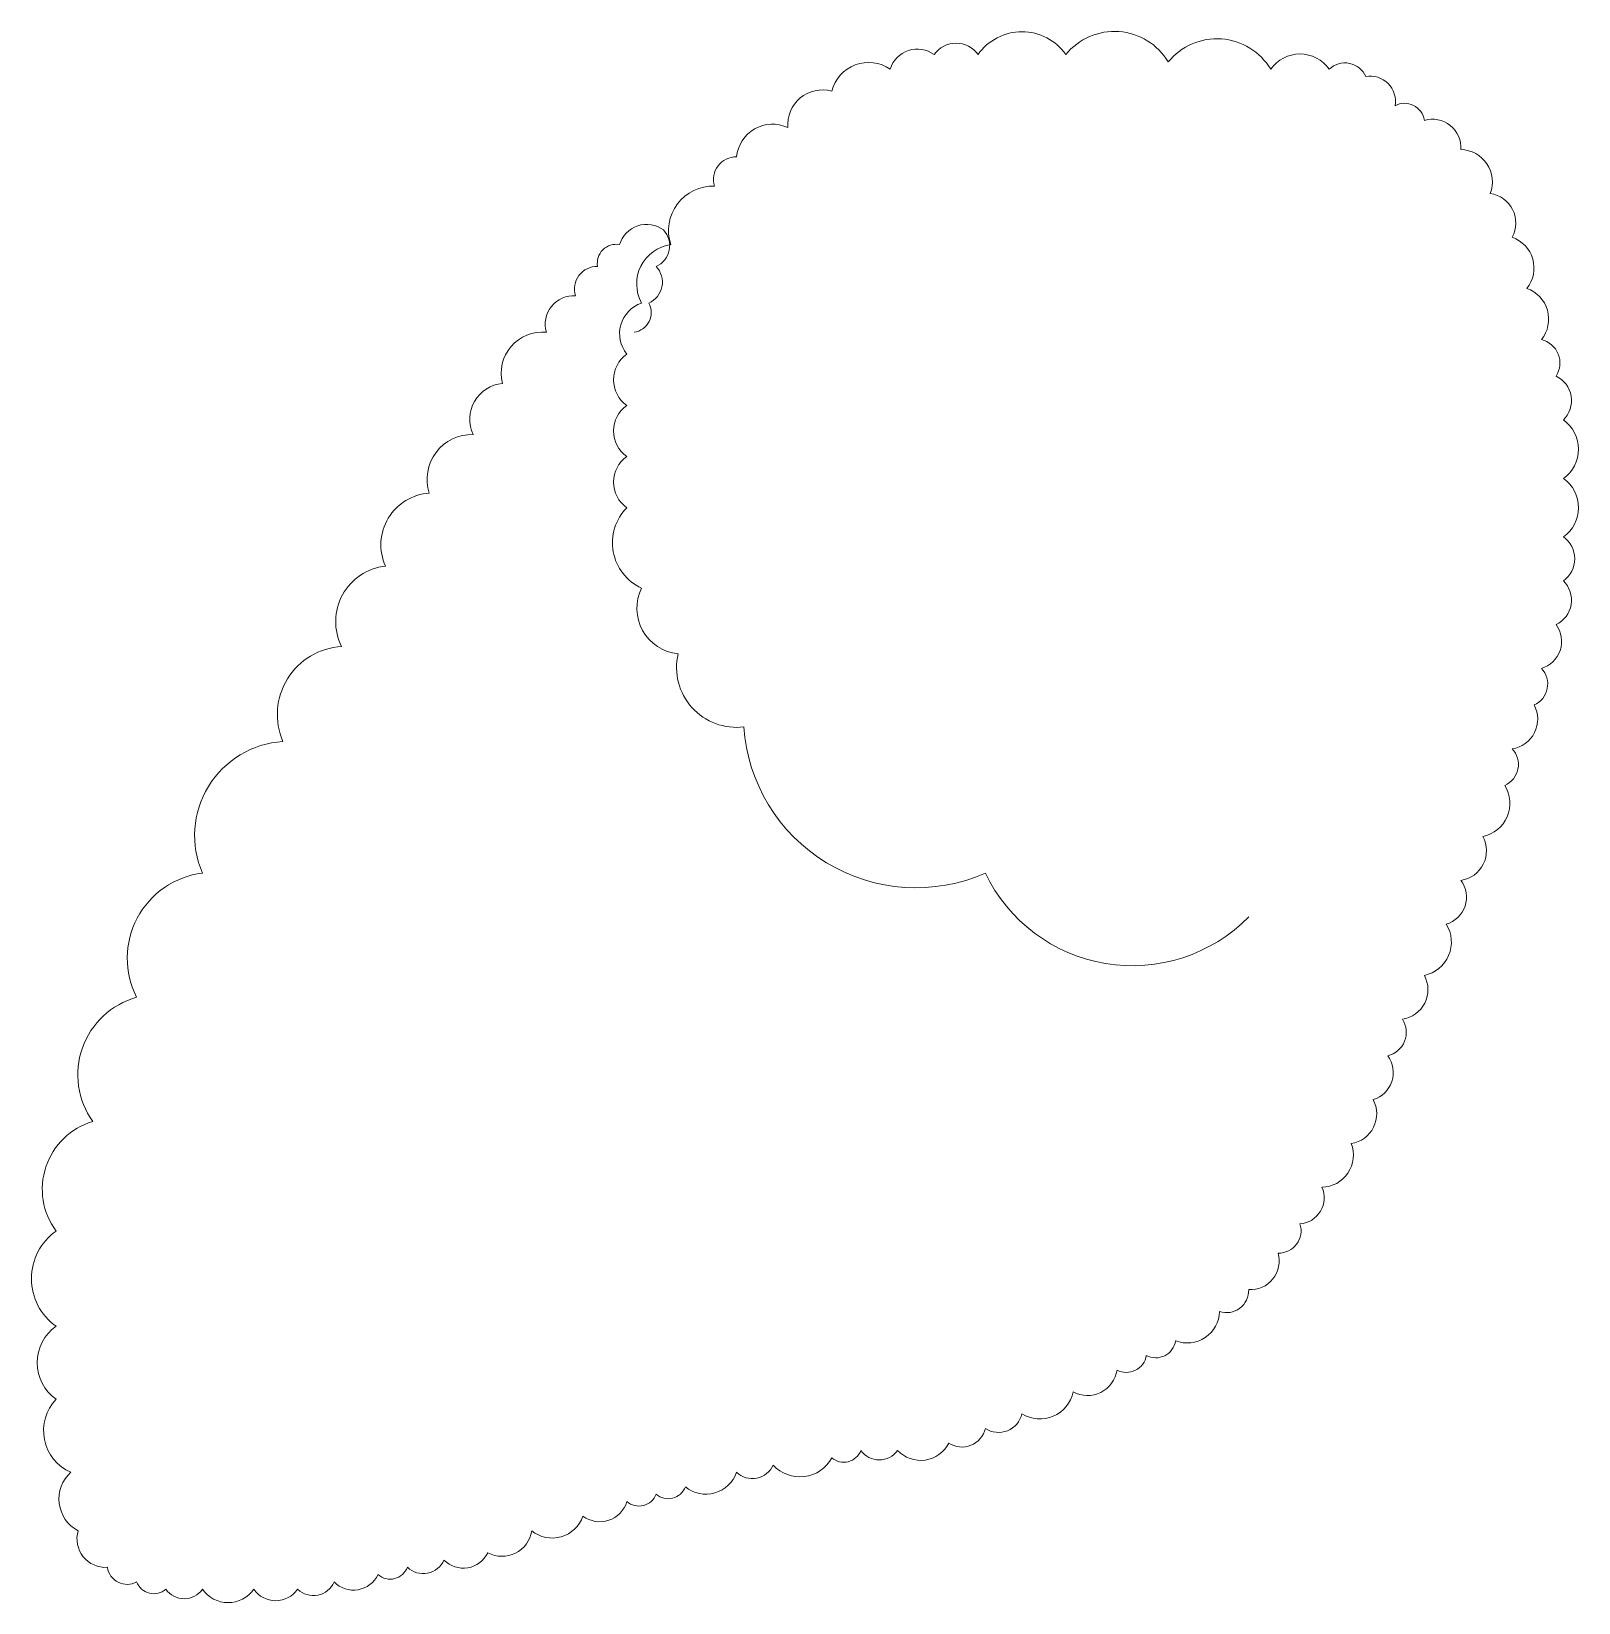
# Model space of a CAD drawing. Extents: x -1058961 to 23600, y -449123 to 2751847.
# Drawn here: x -497195 to -494625, y 2043623 to 2046234 of the extents above; entities that cross this region are included whole.
import ezdxf

# ---------------------------------------------------------------- set-up
doc = ezdxf.new("R2010")
doc.units = 0
doc.header["$LTSCALE"] = 1000
doc.layers.add('签名', color=7, linetype='CONTINUOUS', lineweight=18)

msp = doc.modelspace()

# ---------------------------------------------------------------- linework, layer by layer
at = {"layer": '签名', "color": 1}
msp.add_lwpolyline([(-495172.86, 2044762.71, -0.5205671), (-495610.44, 2044835.57, -0.5205671), (-495610.44, 2044835.57, -0.5205671), (-496011.56, 2045078.44, -0.5205671), (-496011.56, 2045078.44, -0.5205671), (-496120.95, 2045199.87, -0.5205671), (-496120.95, 2045199.87, -0.5205671), (-496181.72, 2045309.16, -0.5205671), (-496181.72, 2045309.16, -0.5205671), (-496206.04, 2045442.74, -0.5205671), (-496206.04, 2045442.74, -0.5205671), (-496206.04, 2045527.74, -0.5205671), (-496206.04, 2045527.74, -0.5205671), (-496206.04, 2045612.74, -0.5205671), (-496206.04, 2045612.74, -0.5205671), (-496206.04, 2045697.75, -0.5205671), (-496206.04, 2045697.75, -0.5205671), (-496181.72, 2045782.75, -0.5205671), (-496181.72, 2045782.75, -0.5205671), (-496133.11, 2045879.9, -0.5205671), (-496133.11, 2045879.9, -0.5205671), (-496060.17, 2045977.04, -0.5205671), (-496060.17, 2045977.04, -0.5205671), (-496023.71, 2046025.62, -0.5205671), (-496023.71, 2046025.62, -0.5205671), (-495938.62, 2046074.19, -0.5205671), (-495938.62, 2046074.19, -0.5205671), (-495865.7, 2046134.91, -0.5205671), (-495865.7, 2046134.91, -0.5205671), (-495768.46, 2046171.33, -0.5205671), (-495768.46, 2046171.33, -0.5205671), (-495695.52, 2046195.62, -0.5205671), (-495695.52, 2046195.62, -0.5205671), (-495622.6, 2046195.62, -0.5205671), (-495622.6, 2046195.62, -0.5205671), (-495476.74, 2046195.62, -0.5205671), (-495476.74, 2046195.62, -0.5205671), (-495306.56, 2046183.48, -0.5205671), (-495306.56, 2046183.48, -0.5205671), (-495136.4, 2046171.33, -0.5205671), (-495136.4, 2046171.33, -0.5205671), (-495039.15, 2046171.33, -0.5205671), (-495039.15, 2046171.33, -0.5205671), (-494978.38, 2046159.19, -0.5205671), (-494978.38, 2046159.19, -0.5205671), (-494929.76, 2046110.62, -0.5205671), (-494929.76, 2046110.62, -0.5205671), (-494881.14, 2046086.33, -0.5205671), (-494881.14, 2046086.33, -0.5205671), (-494820.36, 2046037.76, -0.5205671), (-494820.36, 2046037.76, -0.5205671), (-494771.74, 2045964.9, -0.5205671), (-494771.74, 2045964.9, -0.5205671), (-494735.28, 2045892.04, -0.5205671), (-494735.28, 2045892.04, -0.5205671), (-494710.97, 2045807.04, -0.5205671), (-494710.97, 2045807.04, -0.5205671), (-494686.66, 2045722.03, -0.5205671), (-494686.66, 2045722.03, -0.5205671), (-494662.35, 2045661.32, -0.5205671), (-494662.35, 2045661.32, -0.5205671), (-494650.19, 2045588.46, -0.5205671), (-494650.19, 2045588.46, -0.5205671), (-494650.19, 2045491.31, -0.5205671), (-494650.19, 2045491.31, -0.5205671), (-494650.19, 2045394.16, -0.5205671), (-494650.19, 2045394.16, -0.5205671), (-494650.19, 2045321.3, -0.5205671), (-494650.19, 2045321.3, -0.5205671), (-494662.35, 2045248.44, -0.5205671), (-494662.35, 2045248.44, -0.5205671), (-494686.66, 2045175.58, -0.5205671), (-494686.66, 2045175.58, -0.5205671), (-494698.81, 2045114.87, -0.5205671), (-494698.81, 2045114.87, -0.5205671), (-494735.28, 2045042.01, -0.5205671), (-494735.28, 2045042.01, -0.5205671), (-494747.43, 2044981.29, -0.5205671), (-494747.43, 2044981.29, -0.5205671), (-494783.9, 2044896.29, -0.5205671), (-494783.9, 2044896.29, -0.5205671), (-494820.36, 2044823.43, -0.5205671), (-494820.36, 2044823.43, -0.5205671), (-494844.67, 2044750.57, -0.5205671), (-494844.67, 2044750.57, -0.5205671), (-494881.14, 2044665.57, -0.5205671), (-494881.14, 2044665.57, -0.5205671), (-494917.6, 2044592.7, -0.5205671), (-494917.6, 2044592.7, -0.5205671), (-494941.91, 2044531.99, -0.5205671), (-494941.91, 2044531.99, -0.5205671), (-494966.22, 2044459.13, -0.5205671), (-494966.22, 2044459.13, -0.5205671), (-495002.69, 2044386.27, -0.5205671), (-495002.69, 2044386.27, -0.5205671), (-495051.31, 2044313.41, -0.5205671), (-495051.31, 2044313.41, -0.5205671), (-495087.77, 2044252.69, -0.5205671), (-495087.77, 2044252.69, -0.5205671), (-495124.24, 2044204.12, -0.5205671), (-495124.24, 2044204.12, -0.5205671), (-495172.86, 2044143.4, -0.5205671), (-495172.86, 2044143.4, -0.5205671), (-495221.48, 2044106.97, -0.5205671), (-495221.48, 2044106.97, -0.5205671), (-495294.41, 2044058.4, -0.5205671), (-495294.41, 2044058.4, -0.5205671), (-495343.03, 2044034.11, -0.5205671), (-495343.03, 2044034.11, -0.5205671), (-495391.65, 2044009.83, -0.5205671), (-495391.65, 2044009.83, -0.5205671), (-495464.58, 2043973.4, -0.5205671), (-495464.58, 2043973.4, -0.5205671), (-495549.66, 2043936.97, -0.5205671), (-495549.66, 2043936.97, -0.5205671), (-495610.44, 2043912.68, -0.5205671), (-495610.44, 2043912.68, -0.5205671), (-495671.21, 2043888.39, -0.5205671), (-495671.21, 2043888.39, -0.5205671), (-495756.3, 2043876.25, -0.5205671), (-495756.3, 2043876.25, -0.5205671), (-495817.07, 2043876.25, -0.5205671), (-495817.07, 2043876.25, -0.5205671), (-495865.7, 2043864.11, -0.5205671), (-495865.7, 2043864.11, -0.5205671), (-495962.94, 2043851.96, -0.5205671), (-495962.94, 2043851.96, -0.5205671), (-496023.71, 2043839.82, -0.5205671), (-496023.71, 2043839.82, -0.5205671), (-496108.8, 2043815.53, -0.5205671), (-496108.8, 2043815.53, -0.5205671), (-496157.42, 2043803.39, -0.5205671), (-496157.42, 2043803.39, -0.5205671), (-496206.04, 2043791.25, -0.5205671), (-496206.04, 2043791.25, -0.5205671), (-496278.97, 2043766.96, -0.5205671), (-496278.97, 2043766.96, -0.5205671), (-496364.05, 2043742.67, -0.5205671), (-496364.05, 2043742.67, -0.5205671), (-496436.98, 2043706.24, -0.5205671), (-496436.98, 2043706.24, -0.5205671), (-496509.91, 2043694.1, -0.5205671), (-496509.91, 2043694.1, -0.5205671), (-496570.69, 2043681.96, -0.5205671), (-496570.69, 2043681.96, -0.5205671), (-496619.31, 2043669.81, -0.5205671), (-496619.31, 2043669.81, -0.5205671), (-496692.24, 2043657.67, -0.5205671), (-496692.24, 2043657.67, -0.5205671), (-496753.01, 2043645.53, -0.5205671), (-496753.01, 2043645.53, -0.5205671), (-496825.94, 2043645.53, -0.5205671), (-496825.94, 2043645.53, -0.5205671), (-496911.03, 2043645.53, -0.5205671), (-496911.03, 2043645.53, -0.5205671), (-496971.8, 2043645.53, -0.5205671), (-496971.8, 2043645.53, -0.5205671), (-497020.42, 2043657.67, -0.5205671), (-497020.42, 2043657.67, -0.5205671), (-497069.04, 2043681.96, -0.5205671), (-497069.04, 2043681.96, -0.5205671), (-497117.66, 2043742.67, -0.5205671), (-497117.66, 2043742.67, -0.5205671), (-497129.82, 2043839.82, -0.5205671), (-497129.82, 2043839.82, -0.5205671), (-497154.13, 2043961.25, -0.5205671), (-497154.13, 2043961.25, -0.5205671), (-497154.13, 2044082.69, -0.5205671), (-497154.13, 2044082.69, -0.5205671), (-497154.13, 2044240.55, -0.5205671), (-497154.13, 2044240.55, -0.5205671), (-497093.35, 2044422.7, -0.5205671), (-497093.35, 2044422.7, -0.5205671), (-497020.42, 2044629.14, -0.5205671), (-497020.42, 2044629.14, -0.5205671), (-496911.03, 2044835.57, -0.5205671), (-496911.03, 2044835.57, -0.5205671), (-496777.32, 2045054.15, -0.5205671), (-496777.32, 2045054.15, -0.5205671), (-496680.08, 2045212.01, -0.5205671), (-496680.08, 2045212.01, -0.5205671), (-496607.15, 2045345.59, -0.5205671), (-496607.15, 2045345.59, -0.5205671), (-496534.22, 2045467.02, -0.5205671), (-496534.22, 2045467.02, -0.5205671), (-496461.29, 2045564.17, -0.5205671), (-496461.29, 2045564.17, -0.5205671), (-496412.67, 2045649.17, -0.5205671), (-496412.67, 2045649.17, -0.5205671), (-496339.74, 2045734.18, -0.5205671), (-496339.74, 2045734.18, -0.5205671), (-496291.12, 2045794.89, -0.5205671), (-496291.12, 2045794.89, -0.5205671), (-496254.66, 2045843.47, -0.5205671), (-496254.66, 2045843.47, -0.5205671), (-496218.19, 2045879.9, -0.5205671), (-496218.19, 2045879.9, -0.5205671), (-496145.26, 2045904.18, -0.5205671), (-496145.26, 2045904.18, -0.5205671), (-496157.42, 2045843.47, -0.5205671), (-496157.42, 2045843.47, -0.5205671), (-496169.57, 2045782.75, -0.5205671), (-496169.57, 2045782.75, -0.5205671), (-496193.88, 2045734.18, -0.5205671), (-496193.88, 2045734.18)], format="xyb", dxfattribs=at)

doc.saveas('drawing.dxf')
